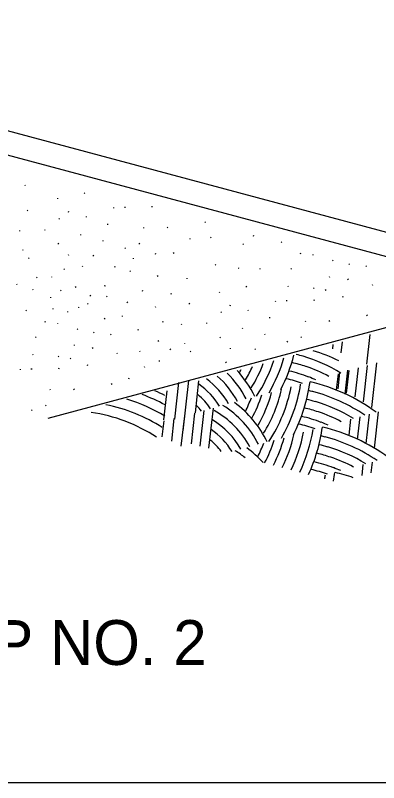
# Model space of a CAD drawing. Extents: x 1007 to 1035.5, y 1000.5 to 1021.5.
# Drawn here: x 1022.08 to 1024.024, y 1015.25 to 1019.357 of the extents above; entities that cross this region are included whole.
import ezdxf

# ---------------------------------------------------------------- set-up
doc = ezdxf.new("R2010")
doc.units = 0
doc.layers.add('1', color=7, linetype='Continuous')

msp = doc.modelspace()

# ---------------------------------------------------------------- linework, layer by layer
at = {"layer": '1'}
for p, q in [((1025.0159, 1017.9402), (1018.6504, 1019.6458)), ((1024.7748, 1017.8756), (1018.6273, 1019.5228)), ((1022.1311, 1018.4503), (1022.1321, 1018.4468)), ((1022.3048, 1018.378), (1022.3058, 1018.3744)), ((1022.4518, 1018.4064), (1022.4476, 1018.4028)), ((1022.1468, 1018.3145), (1022.1427, 1018.3108)), ((1022.3598, 1018.3063), (1022.3651, 1018.3047)), ((1022.6048, 1018.3288), (1022.6057, 1018.3253)), ((1022.6631, 1018.3311), (1022.6689, 1018.3308)), ((1022.8089, 1018.3347), (1022.8141, 1018.333)), ((1022.3167, 1018.2694), (1022.3126, 1018.2658)), ((1022.4586, 1018.2808), (1022.4596, 1018.2773)), ((1022.5714, 1018.24), (1022.5773, 1018.2397)), ((1022.7647, 1018.2213), (1022.7656, 1018.2178)), ((1022.8958, 1018.2226), (1022.8918, 1018.219)), ((1023.0973, 1018.2515), (1023.0931, 1018.2478)), ((1022.1014, 1018.205), (1022.1024, 1018.2015)), ((1022.2363, 1018.2108), (1022.2373, 1018.2073)), ((1022.4279, 1018.184), (1022.4289, 1018.1805)), ((1023.3509, 1018.1781), (1023.3561, 1018.1763)), ((1022.312, 1018.1353), (1022.3079, 1018.1317)), ((1022.5476, 1018.1518), (1022.5486, 1018.1483)), ((1022.7453, 1018.1363), (1022.7413, 1018.1328)), ((1023.0129, 1018.1618), (1023.0139, 1018.1582)), ((1023.1283, 1018.1694), (1023.1241, 1018.1658)), ((1023.3008, 1018.134), (1023.2968, 1018.1303)), ((1023.5054, 1018.1443), (1023.5013, 1018.1407)), ((1022.1183, 1018.1032), (1022.1192, 1018.0997)), ((1022.6697, 1018.1122), (1022.6656, 1018.1085)), ((1022.1534, 1018.0593), (1022.1493, 1018.0558)), ((1022.3629, 1018.0763), (1022.3639, 1018.0728)), ((1022.4993, 1018.0718), (1022.4951, 1018.0683)), ((1022.7094, 1018.0578), (1022.7104, 1018.0543)), ((1022.8254, 1018.0822), (1022.8307, 1018.0805)), ((1022.9291, 1018.0862), (1022.9249, 1018.0825)), ((1023.6014, 1018.0837), (1023.6066, 1018.082)), ((1023.6708, 1018.0763), (1023.6718, 1018.0728)), ((1022.4376, 1018.0165), (1022.4385, 1018.013)), ((1022.6086, 1018.012), (1022.6138, 1018.0103)), ((1023.1533, 1018.0238), (1023.1491, 1018.0202)), ((1023.7806, 1018.0459), (1023.7764, 1018.0423)), ((1023.8678, 1018.0272), (1023.8637, 1018.0235)), ((1023.9594, 1018.0162), (1023.9553, 1018.0125)), ((1022.3431, 1018.0002), (1022.3389, 1017.9965)), ((1022.6964, 1017.9887), (1022.6924, 1017.9851)), ((1023.2713, 1018.0063), (1023.2765, 1018.0046)), ((1023.3876, 1018.0013), (1023.3886, 1017.9978)), ((1023.5578, 1018.0023), (1023.5538, 1017.9987)), ((1022.1968, 1017.9553), (1022.1926, 1017.9517)), ((1022.2724, 1017.9583), (1022.2734, 1017.9548)), ((1022.8436, 1017.9624), (1022.8394, 1017.9588)), ((1022.9972, 1017.9503), (1022.9981, 1017.9468)), ((1023.7598, 1017.9595), (1023.7608, 1017.9559)), ((1023.8618, 1017.9441), (1023.8577, 1017.9405)), ((1022.0863, 1017.9205), (1022.0873, 1017.9168)), ((1022.1721, 1017.8919), (1022.173, 1017.8883)), ((1022.3251, 1017.8868), (1022.3209, 1017.8832)), ((1022.4046, 1017.9032), (1022.4005, 1017.8995)), ((1022.5559, 1017.9112), (1022.5613, 1017.9095)), ((1023.3178, 1017.9064), (1023.3136, 1017.9028)), ((1023.5384, 1017.9097), (1023.5394, 1017.9062)), ((1023.6785, 1017.8983), (1023.6744, 1017.8947)), ((1023.7423, 1017.8875), (1023.7383, 1017.8838)), ((1023.9894, 1017.9163), (1023.9904, 1017.9127)), ((1024.7748, 1017.8756), (1022.2533, 1017.1998)), ((1022.2674, 1017.8488), (1022.2684, 1017.8453)), ((1022.4831, 1017.8569), (1022.4791, 1017.8533)), ((1022.5713, 1017.8543), (1022.5673, 1017.8508)), ((1022.7563, 1017.8848), (1022.7615, 1017.8832)), ((1022.9094, 1017.869), (1022.9146, 1017.8673)), ((1023.1708, 1017.878), (1023.1718, 1017.8744)), ((1023.8279, 1017.8524), (1023.8331, 1017.8508)), ((1022.4698, 1017.8143), (1022.4657, 1017.8108)), ((1022.6812, 1017.8217), (1022.6771, 1017.818)), ((1023.0128, 1017.8145), (1023.0088, 1017.8108)), ((1023.2258, 1017.8063), (1023.2311, 1017.8047)), ((1023.4708, 1017.8288), (1023.4717, 1017.8253)), ((1023.5292, 1017.8311), (1023.5349, 1017.8308)), ((1023.6749, 1017.8347), (1023.6801, 1017.833)), ((1022.1394, 1017.7783), (1022.1353, 1017.7746)), ((1022.2801, 1017.7875), (1022.2811, 1017.784)), ((1022.3586, 1017.7723), (1022.3595, 1017.7687)), ((1022.4186, 1017.793), (1022.4183, 1017.7945)), ((1022.4199, 1017.7909), (1022.4186, 1017.793)), ((1022.8288, 1017.7991), (1022.8297, 1017.7955)), ((1023.1827, 1017.7694), (1023.1786, 1017.7658)), ((1023.3246, 1017.7808), (1023.3256, 1017.7773)), ((1022.5584, 1017.7353), (1022.5543, 1017.7317)), ((1022.6509, 1017.7482), (1022.6519, 1017.7446)), ((1023.4375, 1017.74), (1023.4433, 1017.7397)), ((1023.6308, 1017.7213), (1023.6317, 1017.7178)), ((1023.7619, 1017.7226), (1023.7578, 1017.719)), ((1023.9633, 1017.7515), (1023.9592, 1017.7478)), ((1022.2354, 1017.7177), (1022.2406, 1017.716)), ((1022.3048, 1017.7103), (1022.3057, 1017.7068)), ((1022.4146, 1017.6798), (1022.4104, 1017.6763)), ((1022.8648, 1017.7189), (1022.8699, 1017.7172)), ((1022.9674, 1017.705), (1022.9684, 1017.7015)), ((1023.1024, 1017.7108), (1023.1033, 1017.7073)), ((1023.2939, 1017.684), (1023.2949, 1017.6805)), ((1022.5018, 1017.6612), (1022.4977, 1017.6575)), ((1022.5933, 1017.6502), (1022.5893, 1017.6465)), ((1022.733, 1017.6749), (1022.7383, 1017.6733)), ((1023.4136, 1017.6518), (1023.4146, 1017.6483)), ((1023.9599, 1017.4904), (1023.9783, 1017.6493)), ((1022.1918, 1017.6363), (1022.1877, 1017.6327)), ((1022.8469, 1017.6143), (1022.8428, 1017.6107)), ((1022.9843, 1017.6032), (1022.9853, 1017.5997)), ((1023.178, 1017.6353), (1023.1739, 1017.6317)), ((1023.5358, 1017.6122), (1023.5316, 1017.6085)), ((1023.6114, 1017.6363), (1023.6073, 1017.6328)), ((1023.8234, 1017.5513), (1023.8299, 1017.609)), ((1022.3938, 1017.5935), (1022.3948, 1017.5899)), ((1022.4958, 1017.5781), (1022.4917, 1017.5745)), ((1022.7449, 1017.5612), (1022.7458, 1017.5577)), ((1022.9111, 1017.5707), (1022.9071, 1017.5671)), ((1023.0194, 1017.5593), (1023.0153, 1017.5558)), ((1023.2289, 1017.5763), (1023.2299, 1017.5728)), ((1023.3653, 1017.5718), (1023.3611, 1017.5683)), ((1023.7778, 1017.5719), (1023.7805, 1017.5955)), ((1022.1724, 1017.5437), (1022.1734, 1017.5402)), ((1022.3124, 1017.5322), (1022.3084, 1017.5286)), ((1022.3763, 1017.5214), (1022.3723, 1017.5178)), ((1022.6234, 1017.5502), (1022.6244, 1017.5467)), ((1022.4619, 1017.4863), (1022.4671, 1017.4847)), ((1022.7691, 1017.4782), (1022.7701, 1017.4747)), ((1022.8468, 1017.5083), (1022.8526, 1017.508)), ((1023.2091, 1017.5002), (1023.2049, 1017.4965)), ((1023.2091, 1017.5001), (1023.2049, 1017.4964)), ((1023.9425, 1017.2886), (1023.9647, 1017.4836)), ((1023.9869, 1017.2583), (1024.0142, 1017.4978)), ((1022.1048, 1017.4628), (1022.1057, 1017.4593)), ((1022.1631, 1017.465), (1022.1689, 1017.4647)), ((1022.3089, 1017.4687), (1022.3141, 1017.467)), ((1023.7989, 1017.3522), (1023.8088, 1017.4388)), ((1023.8066, 1017.358), (1023.8165, 1017.4448)), ((1023.8443, 1017.3292), (1023.8588, 1017.4583)), ((1023.8518, 1017.3351), (1023.8658, 1017.4568)), ((1023.8975, 1017.3144), (1023.9153, 1017.4704)), ((1022.6833, 1017.4143), (1022.6886, 1017.4127)), ((1022.9771, 1017.1332), (1023.0078, 1017.4024)), ((1023.0429, 1017.2293), (1023.0624, 1017.4002)), ((1022.2647, 1017.3553), (1022.2656, 1017.3518)), ((1022.3958, 1017.3566), (1022.3918, 1017.3529)), ((1022.5973, 1017.3855), (1022.5931, 1017.3818)), ((1022.933, 1017.1962), (1022.9552, 1017.3912)), ((1022.8751, 1017.192), (1022.8929, 1017.348)), ((1022.2453, 1017.2703), (1022.2413, 1017.2668)), ((1022.1697, 1017.2462), (1022.1656, 1017.2425)), ((1023.0688, 1017.0517), (1023.0905, 1017.2423)), ((1023.1154, 1017.0395), (1023.1398, 1017.2541)), ((1024.0013, 1017.04), (1024.0234, 1017.235)), ((1022.8661, 1017.1007), (1022.876, 1017.1873)), ((1022.9166, 1017.0778), (1022.9304, 1017.1995)), ((1022.9674, 1017.0502), (1022.9861, 1017.214)), ((1023.0223, 1017.0638), (1023.0409, 1017.2278)), ((1023.8653, 1017.1094), (1023.8753, 1017.1962)), ((1023.9106, 1017.0865), (1023.9245, 1017.2083)), ((1023.9563, 1017.0658), (1023.974, 1017.2218)), ((1023.9349, 1016.8947), (1023.9416, 1016.9533)), ((1023.9844, 1016.9082), (1023.9909, 1016.9655)), ((1017.25, 1015.25), (1035.5, 1015.25))]:
    msp.add_line(p, q, dxfattribs=at)
for centre, radius, start, end in [((1023.4269, 1016.7318), 0.8656, 63.6542, 73.4259), ((1022.698, 1017.7625), 0.8531, 330.098, 343.7529), ((1022.698, 1017.7625), 0.9007, 333.0725, 345.5893), ((1023.3711, 1016.7026), 0.8656, 73.3456, 75.8167), ((1023.3721, 1016.7029), 0.8656, 58.6885, 73.4259), ((1022.698, 1017.7625), 0.7102, 329.8124, 336.3894), ((1022.698, 1017.7625), 0.7579, 328.161, 339.2319), ((1022.698, 1017.7625), 0.8055, 326.5751, 341.6556), ((1023.3711, 1016.7026), 0.818, 71.2403, 76.5959), ((1023.3721, 1016.7029), 0.818, 61.9292, 71.2191), ((1022.8442, 1017.063), 0.5286, 27.0841, 45.6875), ((1022.8442, 1017.063), 0.5762, 26.0984, 42.9402), ((1022.698, 1017.7625), 0.6626, 331.1856, 332.9917), ((1023.3711, 1016.7026), 0.7704, 68.8103, 76.9387), ((1022.8442, 1017.063), 0.4334, 29.7236, 53.4237), ((1022.8442, 1017.063), 0.481, 28.2697, 49.0851), ((1023.3711, 1016.7026), 0.7266, 70.2206, 77.4144), ((1022.7644, 1017.5198), 0.9007, 333.0725, 352.0647), ((1023.3721, 1016.7029), 0.7704, 65.8203, 68.9096), ((1023.4385, 1016.4601), 0.9609, 53.5334, 76.8246), ((1022.8442, 1017.063), 0.3858, 31.5499, 55.835), ((1022.7644, 1017.5198), 0.7579, 328.161, 347.443), ((1022.7644, 1017.5198), 0.8055, 326.5751, 349.2093), ((1022.7644, 1017.5198), 0.8531, 330.098, 350.7506), ((1022.4635, 1016.5134), 0.8656, 61.1937, 70.1266), ((1022.4919, 1016.5486), 0.8656, 63.336, 67.2763), ((1022.8442, 1017.063), 0.3381, 33.916, 51.2604), ((1022.7644, 1017.5198), 0.615, 332.6415, 340.0917), ((1022.7644, 1017.5198), 0.6626, 331.1856, 342.9725), ((1022.7644, 1017.5198), 0.7102, 329.8124, 345.22), ((1023.4375, 1016.4599), 0.9133, 75.1912, 76.6104), ((1023.4385, 1016.4601), 0.9133, 55.9267, 75.2405), ((1022.3962, 1016.4231), 0.8656, 57.1245, 78.8), ((1022.4302, 1016.4722), 0.8656, 58.6885, 73.4259), ((1022.8442, 1017.063), 0.2905, 37.1104, 45.396), ((1022.9106, 1016.8203), 0.5762, 26.0984, 53.7029), ((1023.4375, 1016.4599), 0.8656, 73.3456, 76.5159), ((1023.4385, 1016.4601), 0.8656, 58.6885, 73.4259), ((1022.36, 1016.3754), 0.8656, 56.6789, 81.6949), ((1022.9106, 1016.8203), 0.481, 28.2697, 61.0728), ((1022.9106, 1016.8203), 0.5286, 27.0841, 58.0607), ((1023.4375, 1016.4599), 0.818, 71.2403, 76.5959), ((1023.4385, 1016.4601), 0.818, 61.9292, 71.2191), ((1022.9106, 1016.8203), 0.4334, 29.7236, 58.9884), ((1023.4375, 1016.4599), 0.7704, 68.8103, 76.9387), ((1023.4375, 1016.4599), 0.7266, 70.2206, 77.4144), ((1022.8308, 1017.2771), 0.9007, 335.2226, 352.0647), ((1023.4385, 1016.4601), 0.7704, 65.8203, 68.9096), ((1023.505, 1016.2174), 0.9609, 53.5334, 76.8246), ((1022.9106, 1016.8203), 0.3858, 31.5499, 55.835), ((1022.8308, 1017.2771), 0.7579, 333.2963, 347.443), ((1022.8308, 1017.2771), 0.8055, 334.0158, 349.2093), ((1022.8308, 1017.2771), 0.8531, 334.6535, 350.7506), ((1023.5039, 1016.2171), 0.9133, 75.1912, 76.6104), ((1022.9106, 1016.8203), 0.3381, 36.6196, 51.2604), ((1022.8308, 1017.2771), 0.615, 332.6415, 340.0917), ((1022.8308, 1017.2771), 0.6626, 331.5388, 342.9725), ((1022.8308, 1017.2771), 0.7102, 332.478, 345.22), ((1023.505, 1016.2174), 0.9133, 55.9267, 75.2405), ((1022.9771, 1016.5775), 0.5286, 51.0305, 58.0607), ((1022.9771, 1016.5775), 0.5762, 42.0514, 53.7029), ((1023.5039, 1016.2171), 0.8656, 73.3456, 76.5159), ((1023.505, 1016.2174), 0.8656, 58.6885, 73.4259), ((1023.5039, 1016.2171), 0.818, 71.2403, 76.5959), ((1023.505, 1016.2174), 0.818, 61.9292, 71.2191), ((1023.5039, 1016.2171), 0.7704, 68.8103, 76.9387), ((1023.5039, 1016.2171), 0.7266, 70.2206, 77.4144), ((1022.8973, 1017.0343), 0.9007, 349.1403, 352.0647), ((1023.505, 1016.2174), 0.7704, 65.8203, 68.9096), ((1023.5714, 1015.9747), 0.9609, 70.7594, 76.8246), ((1022.8973, 1017.0343), 0.8531, 349.3548, 350.7506)]:
    msp.add_arc(centre, radius, start, end, dxfattribs=at)

# ---------------------------------------------------------------- texts
msp.add_text('STEP NO. 2', height=0.24, dxfattribs=at).set_placement((1021.3375, 1015.88))

doc.saveas('drawing.dxf')
